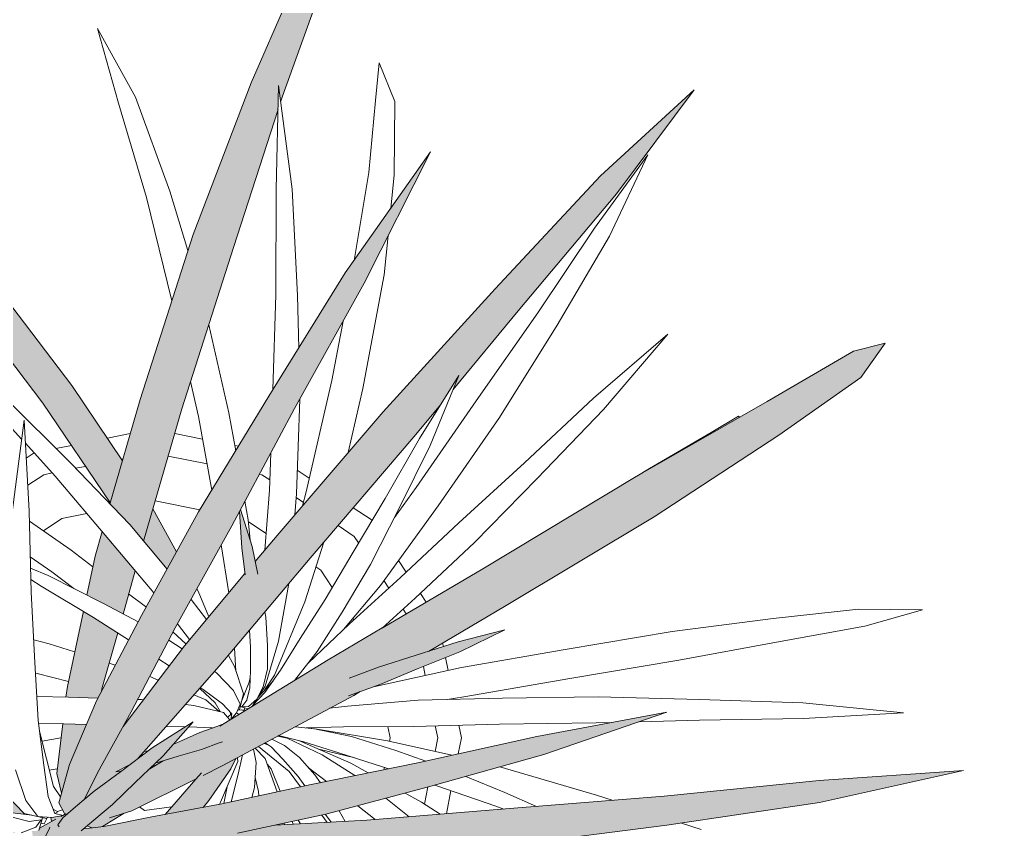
# Model space of a CAD drawing. Header units: metres. Extents: x -2072 to 1581266, y 0 to 323429.
# Drawn here: x 1754.713 to 1758.935, y 2087.444 to 2090.878 of the extents above; entities that cross this region are included whole.
import ezdxf

# ---------------------------------------------------------------- set-up
doc = ezdxf.new("R2010")
doc.units = ezdxf.units.M
doc.layers.add('-ГПт- 18кв. Озеленение дер.', color=7, linetype='Continuous', lineweight=15, true_color=0x000000)
doc.layers.add('ГП_Озеленение_деревья и кустарники', color=7, linetype='Continuous', lineweight=9, true_color=0x2e7666)

# ---------------------------------------------------------------- blocks, each defined once
blk = doc.blocks.new('Сосна')
at = {"layer": '-ГПт- 18кв. Озеленение дер.', "ltscale": 0.1, "transparency": 33554585}
h = blk.add_hatch(color=76, dxfattribs=at)
h.dxf.hatch_style = 1
h.paths.add_polyline_path([(-5937.2464, -10789.3944), (-5937.5051, -10789.1413), (-5937.7224, -10788.9055), (-5937.8941, -10788.7219), (-5937.7674, -10788.9443), (-5937.5617, -10789.1969), (-5937.3122, -10789.4691), (-5937.0362, -10789.7286), (-5936.777, -10789.9493), (-5936.7719, -10789.9491), (-5936.8046, -10789.914), (-5936.7525, -10789.9485), (-5936.6269, -10789.9447), (-5936.6264, -10789.9422), (-5936.7115, -10789.8739), (-5936.9759, -10789.6488)])
h.paths.add_polyline_path([(-5936.4826, -10790.0577), (-5936.5559, -10789.999), (-5936.6264, -10789.9968), (-5936.6817, -10789.9957), (-5936.5849, -10790.0657), (-5936.4926, -10790.1256), (-5936.414, -10790.1758), (-5936.3501, -10790.2096), (-5936.3063, -10790.2249), (-5936.245, -10790.2323), (-5936.2641, -10790.228), (-5936.332, -10790.1578)])
h.paths.add_polyline_path([(-5935.8937, -10789.7736), (-5935.7555, -10789.5234), (-5935.6019, -10789.2367), (-5935.4318, -10788.9298), (-5935.2688, -10788.6079), (-5935.4776, -10788.9047), (-5935.6649, -10789.2066), (-5935.8369, -10789.4898), (-5935.9769, -10789.7436), (-5936.0867, -10789.9522), (-5936.1526, -10790.1082), (-5936.1789, -10790.2015), (-5936.1648, -10790.2282), (-5936.1591, -10790.2298), (-5936.1381, -10790.2118), (-5936.1159, -10790.193), (-5936.0838, -10790.1281), (-5936.0021, -10789.9793)])
h.paths.add_polyline_path([(-5935.5638, -10789.6028), (-5935.3096, -10789.3059), (-5935.2441, -10789.2268), (-5935.1997, -10789.1554), (-5935.214, -10789.1904), (-5935.0542, -10788.9974), (-5934.8138, -10788.7108), (-5934.6237, -10788.4568), (-5934.8531, -10788.667), (-5935.1105, -10788.9434), (-5935.3853, -10789.2445), (-5935.6446, -10789.5473), (-5935.6981, -10789.611), (-5935.7058, -10789.574), (-5935.7344, -10789.4841), (-5935.737, -10789.4889), (-5935.7307, -10789.5775), (-5935.7231, -10789.6405), (-5935.8716, -10789.8171), (-5936.0217, -10790.0148), (-5936.0838, -10790.1281), (-5936.1159, -10790.193), (-5936.0925, -10790.1731), (-5936.0281, -10790.1257), (-5936.0247, -10790.1231), (-5936.0391, -10790.1261), (-5936.0047, -10790.108), (-5935.9843, -10790.0927), (-5935.965, -10790.0705), (-5935.7861, -10789.8674)])
h.paths.add_polyline_path([(-5935.7514, -10788.8428), (-5935.6423, -10788.5056), (-5935.6408, -10788.4455), (-5935.6356, -10788.4851), (-5935.6314, -10788.4722), (-5935.5238, -10788.1726), (-5935.4599, -10787.97), (-5935.5793, -10788.1442), (-5935.7081, -10788.4396), (-5935.8502, -10788.8105), (-5935.9795, -10789.2142), (-5936.0536, -10789.4705), (-5936.0054, -10789.5208), (-5935.9713, -10789.5613), (-5935.8779, -10789.2375)])
h.paths.add_polyline_path([(-5935.9919, -10789.6339), (-5936.0563, -10789.5573), (-5936.0728, -10789.5379), (-5936.0903, -10789.5982), (-5936.1104, -10789.6933), (-5936.0692, -10789.7142), (-5936.0216, -10789.7396)], flags=17)
h.paths.add_polyline_path([(-5936.0347, -10789.7858), (-5936.0937, -10789.748), (-5936.1188, -10789.733), (-5936.158, -10789.9167), (-5936.1614, -10789.9428), (-5936.155, -10789.9429), (-5936.0831, -10789.9454), (-5936.075, -10789.9299), (-5936.0732, -10789.9228)], flags=17)
h.paths.add_polyline_path([(-5936.1111, -10790.01), (-5936.1666, -10790.0081), (-5936.1692, -10790.0081), (-5936.1841, -10790.1298), (-5936.1724, -10790.1784), (-5936.1526, -10790.1082)], flags=17)
h.paths.add_polyline_path([(-5936.6173, -10790.8565), (-5936.5918, -10790.8248), (-5936.5355, -10790.7339), (-5936.4021, -10790.5433), (-5936.3019, -10790.4129), (-5936.3585, -10790.4668), (-5936.4351, -10790.5302), (-5936.4902, -10790.5759), (-5936.4905, -10790.5763), (-5936.6962, -10790.8012), (-5936.9167, -10791.0642), (-5937.1399, -10791.336), (-5937.3384, -10791.5985), (-5937.5007, -10791.8219), (-5937.5987, -10792.0014), (-5937.4632, -10791.8671), (-5937.2857, -10791.6554), (-5937.0698, -10791.4021), (-5936.8422, -10791.1248)])
h.paths.add_polyline_path([(-5936.899, -10790.7655), (-5936.5878, -10790.5754), (-5936.5257, -10790.5356), (-5936.4792, -10790.497), (-5936.4031, -10790.434), (-5936.3363, -10790.3856), (-5936.3003, -10790.3608), (-5936.428, -10790.4205), (-5936.6022, -10790.4901), (-5936.6254, -10790.4975), (-5936.6387, -10790.5046), (-5936.9544, -10790.6725), (-5937.2742, -10790.8498), (-5937.5555, -10791.0008), (-5937.7519, -10791.1129), (-5937.8371, -10791.1604), (-5937.8175, -10791.2235), (-5937.7241, -10791.1962), (-5937.5155, -10791.1023), (-5937.227, -10790.9474)])
h.paths.add_polyline_path([(-5936.7977, -10790.4391), (-5936.6056, -10790.4055), (-5936.465, -10790.3632), (-5936.5089, -10790.37), (-5936.6636, -10790.3774), (-5936.8462, -10790.3798), (-5937.0399, -10790.371), (-5937.1331, -10790.3809), (-5937.4761, -10790.4084), (-5937.8236, -10790.4374), (-5938.1534, -10790.4574), (-5938.4442, -10790.4861), (-5938.1547, -10790.5133), (-5937.8209, -10790.5119), (-5937.4668, -10790.5011), (-5937.1179, -10790.4731)])
h.paths.add_polyline_path([(-5937.2934, -10789.965), (-5937.6379, -10789.8401), (-5937.9343, -10789.7246), (-5938.1437, -10789.6236), (-5938.2507, -10789.5686), (-5938.1721, -10789.6792), (-5937.9684, -10789.8009), (-5937.6739, -10789.9383), (-5937.3213, -10790.066), (-5936.9573, -10790.1782), (-5936.6248, -10790.2507), (-5936.3659, -10790.2839), (-5936.3034, -10790.2794), (-5936.2826, -10790.2746), (-5936.2904, -10790.2743), (-5936.3211, -10790.2765), (-5936.4734, -10790.2426), (-5936.6779, -10790.1699), (-5936.7912, -10790.1162), (-5936.9374, -10790.0746)])
h.paths.add_polyline_path([(-5935.7468, -10791.0038), (-5935.9211, -10790.726), (-5935.9347, -10790.7524), (-5935.9247, -10790.7203), (-5935.9439, -10790.6897), (-5936.0072, -10790.5646), (-5936.0541, -10790.632), (-5936.0086, -10790.7405), (-5935.8325, -10791.0593), (-5935.6341, -10791.348), (-5935.6369, -10791.2481), (-5935.6375, -10791.1631)])
h.paths.add_polyline_path([(-5935.9998, -10790.5539), (-5935.9729, -10790.5891), (-5935.9052, -10790.6579), (-5935.8944, -10790.6232), (-5936.0343, -10790.4971), (-5936.0384, -10790.492), (-5936.1013, -10790.5827), (-5936.0912, -10790.6073), (-5936.0706, -10790.6559)])
h.paths.add_polyline_path([(-5935.5164, -10791.3393), (-5935.5985, -10791.2197), (-5935.5996, -10791.2483), (-5935.6142, -10791.3769), (-5935.6078, -10791.3863), (-5935.3769, -10791.6781), (-5935.1646, -10791.8869), (-5935.0113, -10791.9842), (-5934.9475, -10791.9653), (-5935.0826, -10791.8596), (-5935.2798, -10791.6386)])
h.paths.add_polyline_path([(-5936.4585, -10791.4185), (-5936.451, -10791.3874), (-5936.4496, -10791.3577), (-5936.4229, -10791.1337), (-5936.3951, -10790.9319), (-5936.3606, -10790.758), (-5936.389, -10790.7826), (-5936.4676, -10791.0323), (-5936.5538, -10791.39), (-5936.6248, -10791.7398), (-5936.6626, -10792.0439), (-5936.6709, -10792.2628), (-5936.629, -10792.3801), (-5936.6156, -10792.2918), (-5936.5885, -10792.0786), (-5936.5311, -10791.7763)])
h.paths.add_polyline_path([(-5936.293, -10790.7449), (-5936.292, -10790.7411), (-5936.258, -10790.5968), (-5936.23, -10790.4787), (-5936.2211, -10790.4505), (-5936.221, -10790.4499), (-5936.2197, -10790.4461), (-5936.2032, -10790.3937), (-5936.1785, -10790.3434), (-5936.2052, -10790.3479), (-5936.2436, -10790.4002), (-5936.2837, -10790.4867), (-5936.325, -10790.6058), (-5936.36, -10790.7547), (-5936.3951, -10790.9319), (-5936.4229, -10791.1337), (-5936.4496, -10791.3577), (-5936.4614, -10791.5998), (-5936.4101, -10791.3561), (-5936.3701, -10791.1301), (-5936.3288, -10790.9256)], flags=17)
h.paths.add_polyline_path([(-5935.457, -10789.9387), (-5935.4416, -10789.9296), (-5935.3907, -10789.911), (-5935.2997, -10789.8733), (-5935.1973, -10789.8318), (-5935.087, -10789.7786), (-5935.2013, -10789.8074), (-5935.274, -10789.8309), (-5935.0881, -10789.7215), (-5934.7215, -10789.5014), (-5934.4165, -10789.3016), (-5934.2156, -10789.1604), (-5934.1566, -10789.0768), (-5934.2341, -10789.0965), (-5934.4453, -10789.219), (-5934.7654, -10789.4031), (-5935.1414, -10789.6289), (-5935.3866, -10789.7731), (-5935.5198, -10789.8516), (-5935.7755, -10790.0085), (-5935.7898, -10790.0138), (-5935.834, -10790.0298), (-5935.8902, -10790.0547), (-5935.8981, -10790.058), (-5935.9235, -10790.0868), (-5935.9423, -10790.1046), (-5935.9237, -10790.0989), (-5935.9591, -10790.1205), (-5935.9924, -10790.1519), (-5936.0474, -10790.2055), (-5936.0929, -10790.2441), (-5936.1095, -10790.2583), (-5936.0978, -10790.2629), (-5936.0718, -10790.26), (-5936.0191, -10790.2274), (-5936.0005, -10790.2213), (-5935.8429, -10790.1432), (-5935.8434, -10790.1437), (-5935.9183, -10790.2301), (-5935.8257, -10790.2128), (-5935.8116, -10790.1965), (-5935.7575, -10790.1182), (-5935.7452, -10790.0933)])
h.paths.add_polyline_path([(-5934.9995, -10790.5901), (-5935.1168, -10790.5667), (-5935.2215, -10790.5412), (-5935.4162, -10790.5308), (-5935.6118, -10790.5051), (-5935.7796, -10790.4791), (-5935.8033, -10790.4735), (-5935.8038, -10790.4748), (-5935.5164, -10790.5706), (-5935.1386, -10790.6626), (-5934.8589, -10790.7184), (-5934.8656, -10790.7126)])
h.paths.add_polyline_path([(-5935.6973, -10790.348), (-5935.802, -10790.3451), (-5935.8208, -10790.4048), (-5935.928, -10790.3795), (-5936.0343, -10790.3476), (-5936.1042, -10790.3237), (-5936.1377, -10790.3017), (-5936.1343, -10790.282), (-5936.1316, -10790.297), (-5936.1224, -10790.2913), (-5936.1226, -10790.2919), (-5936.1132, -10790.3177), (-5936.1042, -10790.3237), (-5936.0944, -10790.327), (-5936.1026, -10790.3099), (-5936.0357, -10790.317), (-5935.9117, -10790.3082), (-5935.7414, -10790.2764), (-5935.5257, -10790.2299), (-5935.2744, -10790.1627), (-5934.9914, -10790.0837), (-5934.6905, -10789.9802), (-5935.0091, -10790.0392), (-5935.3005, -10790.1039), (-5935.5612, -10790.1572), (-5935.7796, -10790.2042), (-5935.9516, -10790.2363), (-5936.0724, -10790.2604), (-5936.0718, -10790.26), (-5936.1176, -10790.2651), (-5936.0929, -10790.2441), (-5936.0474, -10790.2055), (-5935.9924, -10790.1519), (-5935.9235, -10790.0868), (-5935.8502, -10790.0039), (-5935.9501, -10790.0669), (-5936.0281, -10790.1257), (-5936.0925, -10790.1731), (-5936.1381, -10790.2118), (-5936.1591, -10790.2298), (-5936.1623, -10790.2289), (-5936.1692, -10790.2327), (-5936.1686, -10790.2329), (-5936.1983, -10790.2379), (-5936.197, -10790.2477), (-5936.226, -10790.2633), (-5936.2278, -10790.2699), (-5936.2446, -10790.2711), (-5936.242, -10790.2861), (-5936.232, -10790.3039), (-5936.2183, -10790.2984), (-5936.2176, -10790.297), (-5936.21, -10790.287), (-5936.1975, -10790.2855), (-5936.1875, -10790.2934), (-5936.1858, -10790.306), (-5936.1933, -10790.3159), (-5936.1514, -10790.3091), (-5936.1893, -10790.3325), (-5936.1858, -10790.3335), (-5936.1947, -10790.3461), (-5936.184, -10790.3443), (-5936.1818, -10790.3372), (-5936.1466, -10790.3252), (-5936.1614, -10790.3978), (-5936.149, -10790.4485), (-5936.1403, -10790.4764), (-5936.0964, -10790.4272), (-5936.1002, -10790.4151), (-5936.1166, -10790.395), (-5936.1272, -10790.3454), (-5936.0945, -10790.3777), (-5936.0227, -10790.4149), (-5935.9174, -10790.4466), (-5935.7796, -10790.4791), (-5935.6118, -10790.5051), (-5935.4162, -10790.5308), (-5935.1968, -10790.5425), (-5935.3621, -10790.5045), (-5935.464, -10790.3354)])
h.paths.add_polyline_path([(-5935.5031, -10790.4726), (-5935.548, -10790.4606), (-5935.5484, -10790.4609), (-5935.5485, -10790.4605), (-5935.7739, -10790.4), (-5935.7796, -10790.4145), (-5935.6182, -10790.4519), (-5935.4586, -10790.4835)], flags=16)
h.paths.add_polyline_path([(-5934.7074, -10790.6484), (-5934.9224, -10790.6055), (-5934.8395, -10790.6894), (-5934.8053, -10790.7291), (-5934.7383, -10790.7425), (-5934.3597, -10790.7915), (-5934.0507, -10790.8119), (-5933.8382, -10790.7815), (-5934.0228, -10790.7567), (-5934.3283, -10790.7173)])
h.paths.add_polyline_path([(-5937.0038, -10788.5277), (-5937.0414, -10788.3366), (-5937.0288, -10788.2873), (-5937.1041, -10788.3546), (-5937.0868, -10788.5556), (-5937.0013, -10788.8669), (-5936.9018, -10789.1137), (-5936.8468, -10789.1399), (-5936.7488, -10789.1974), (-5936.7545, -10789.1851), (-5936.9, -10788.8242)])
h.paths.add_polyline_path([(-5936.7086, -10789.2809), (-5936.8682, -10789.1761), (-5936.8799, -10789.168), (-5936.852, -10789.237), (-5936.672, -10789.6132), (-5936.4797, -10789.9313), (-5936.472, -10789.9413), (-5936.4479, -10789.9408), (-5936.4836, -10789.8583), (-5936.5662, -10789.6356), (-5936.6102, -10789.4865)])
h.paths.add_polyline_path([(-5935.1429, -10791.1774), (-5935.4509, -10790.9435), (-5935.5476, -10790.862), (-5935.6868, -10790.7722), (-5935.8756, -10790.6375), (-5935.8927, -10790.6707), (-5935.7709, -10790.7946), (-5935.5046, -10791.0182), (-5935.203, -10791.2475), (-5934.8875, -10791.4546), (-5934.5921, -10791.6272), (-5934.3283, -10791.7363), (-5934.5489, -10791.5898), (-5934.8345, -10791.4019)])
h.paths.add_polyline_path([(-5936.0723, -10791.1593), (-5936.1179, -10790.9066), (-5936.1472, -10790.6903), (-5936.161, -10790.5687), (-5936.221, -10790.6273), (-5936.2183, -10790.7265), (-5936.1893, -10790.9403), (-5936.1442, -10791.1902), (-5936.077, -10791.4657), (-5935.9968, -10791.7618), (-5935.8907, -10792.0653), (-5935.9527, -10791.7471), (-5936.019, -10791.4434)])
h.paths.add_polyline_path([(-5936.1875, -10790.43), (-5936.1818, -10790.3812), (-5936.1636, -10790.347), (-5936.1494, -10790.3262), (-5936.1818, -10790.3372), (-5936.184, -10790.3443), (-5936.2052, -10790.3479), (-5936.2436, -10790.4002), (-5936.2837, -10790.4867), (-5936.325, -10790.6058), (-5936.36, -10790.7547), (-5936.3951, -10790.9319), (-5936.4229, -10791.1337), (-5936.4496, -10791.3577), (-5936.4614, -10791.5998), (-5936.4101, -10791.3561), (-5936.3701, -10791.1301), (-5936.3288, -10790.9256), (-5936.293, -10790.7449), (-5936.292, -10790.7411), (-5936.2785, -10790.6835), (-5936.1579, -10790.5657), (-5936.1806, -10790.493)])
h.paths.add_polyline_path([(-5936.2496, -10790.5964), (-5936.2317, -10790.5383), (-5936.221, -10790.4499), (-5936.2197, -10790.4461), (-5936.2032, -10790.3937), (-5936.1976, -10790.3825), (-5936.2197, -10790.4461), (-5936.2211, -10790.4505), (-5936.2372, -10790.583)], flags=16)
h.paths.add_polyline_path([(-5936.4944, -10788.7676), (-5936.6143, -10788.6785), (-5936.6826, -10788.7), (-5936.6496, -10788.7125), (-5936.5437, -10788.811), (-5936.4314, -10788.9468), (-5936.4351, -10788.8299)])
h.paths.add_polyline_path([(-5936.3284, -10788.9423), (-5936.3502, -10788.9192), (-5936.3383, -10789.0654), (-5936.2176, -10789.2237), (-5936.0528, -10789.4676), (-5936.0229, -10789.3641), (-5936.1472, -10789.18)])
h.paths.add_polyline_path([(-5935.9485, -10789.4823), (-5935.9713, -10789.5613), (-5935.9139, -10789.6294), (-5935.8908, -10789.5875)], flags=17)
h.paths.add_polyline_path([(-5934.3166, -10790.2012), (-5933.9646, -10790.123), (-5934.318, -10790.1474), (-5934.6971, -10790.1855), (-5935.0754, -10790.2158), (-5935.4251, -10790.2445), (-5935.6494, -10790.2566), (-5935.7414, -10790.2764), (-5935.9117, -10790.3082), (-5935.9944, -10790.3141), (-5936.027, -10790.3498), (-5935.9643, -10790.3686), (-5935.9377, -10790.3396), (-5935.9227, -10790.3417), (-5935.6973, -10790.348), (-5935.4044, -10790.3322), (-5935.0604, -10790.304), (-5934.6905, -10790.2566)])
at = {"layer": '-ГПт- 18кв. Озеленение дер.', "lineweight": 13, "transparency": 33554687}
for p, q in [((-5935.7081, -10788.4396), (-5935.5793, -10788.1442)), ((-5935.5238, -10788.1726), (-5935.6314, -10788.4722)), ((-5936.0843, -10788.3067), (-5936.0329, -10788.4891)), ((-5935.9908, -10788.4745), (-5936.0843, -10788.3067)), ((-5935.4034, -10788.4825), (-5935.3951, -10788.3901)), ((-5935.3951, -10788.3901), (-5935.3566, -10788.4849)), ((-5935.8502, -10788.8105), (-5935.7081, -10788.4396)), ((-5935.6472, -10788.7007), (-5935.6408, -10788.4455)), ((-5935.6408, -10788.4455), (-5935.6078, -10788.7)), ((-5934.8531, -10788.667), (-5934.6237, -10788.4568)), ((-5934.6237, -10788.4568), (-5934.8138, -10788.7108)), ((-5935.9071, -10788.7045), (-5935.9908, -10788.4745)), ((-5935.6314, -10788.4722), (-5935.6354, -10788.4844)), ((-5935.4202, -10788.6585), (-5935.4034, -10788.4825)), ((-5935.3566, -10788.4849), (-5935.3579, -10788.665)), ((-5936.0329, -10788.4891), (-5935.9643, -10788.7203)), ((-5935.7514, -10788.8428), (-5935.642, -10788.5048)), ((-5935.2688, -10788.6079), (-5935.4776, -10788.9047)), ((-5935.4318, -10788.9298), (-5935.2688, -10788.6079)), ((-5934.7375, -10788.6154), (-5934.8678, -10788.7948)), ((-5934.8311, -10788.815), (-5934.7375, -10788.6154)), ((-5935.456, -10788.8739), (-5935.4202, -10788.6585)), ((-5935.3579, -10788.665), (-5935.366, -10788.7461)), ((-5935.1105, -10788.9434), (-5934.8531, -10788.667)), ((-5935.8628, -10788.8497), (-5935.9071, -10788.7045)), ((-5935.6476, -10788.9583), (-5935.6472, -10788.7007)), ((-5935.6078, -10788.7), (-5935.5946, -10788.9603)), ((-5935.9643, -10788.7203), (-5935.9021, -10788.9726)), ((-5934.8138, -10788.7108), (-5935.0542, -10788.9974)), ((-5934.8678, -10788.7948), (-5935.0065, -10789.0024)), ((-5935.9795, -10789.2142), (-5935.8502, -10788.8105)), ((-5935.3825, -10788.9096), (-5935.3728, -10788.8133)), ((-5934.9593, -10789.0322), (-5934.8311, -10788.815)), ((-5935.8779, -10789.2375), (-5935.7514, -10788.8428)), ((-5935.4776, -10788.9047), (-5935.6649, -10789.2066)), ((-5935.4345, -10789.1878), (-5935.3825, -10788.9096)), ((-5936.3284, -10788.9423), (-5936.1472, -10789.18)), ((-5935.6019, -10789.2367), (-5935.4318, -10788.9298)), ((-5935.3853, -10789.2445), (-5935.1105, -10788.9434)), ((-5935.6548, -10789.1904), (-5935.6476, -10788.9583)), ((-5935.5946, -10788.9603), (-5935.5918, -10789.0888)), ((-5935.0542, -10788.9974), (-5935.214, -10789.1904)), ((-5935.0065, -10789.0024), (-5935.157, -10789.2177)), ((-5935.812, -10789.0318), (-5935.7627, -10789.2472)), ((-5935.5103, -10789.168), (-5935.4832, -10789.0227)), ((-5935.1005, -10789.2587), (-5934.9593, -10789.0322)), ((-5936.3386, -10789.065), (-5936.2176, -10789.2237)), ((-5934.8702, -10789.2114), (-5934.6886, -10789.0544)), ((-5934.6886, -10789.0544), (-5934.8454, -10789.2386)), ((-5934.2341, -10789.0965), (-5934.1566, -10789.0768)), ((-5934.1566, -10789.0768), (-5934.2156, -10789.1604)), ((-5934.4453, -10789.219), (-5934.2341, -10789.0965)), ((-5935.5738, -10789.4407), (-5935.5103, -10789.168)), ((-5935.1997, -10789.1554), (-5935.2961, -10789.3103)), ((-5935.2699, -10789.327), (-5935.1997, -10789.1554)), ((-5934.2156, -10789.1604), (-5934.4165, -10789.3016)), ((-5936.1472, -10789.18), (-5936.0227, -10789.3643)), ((-5935.8565, -10789.1708), (-5935.8369, -10789.2564)), ((-5935.4707, -10789.3442), (-5935.4345, -10789.1878)), ((-5936.3104, -10789.2105), (-5936.1486, -10789.3715)), ((-5936.0537, -10789.4707), (-5935.9795, -10789.2142)), ((-5935.6649, -10789.2066), (-5935.8369, -10789.4898)), ((-5935.5975, -10789.4456), (-5935.5891, -10789.2139)), ((-5935.0393, -10789.3698), (-5934.8702, -10789.2114)), ((-5936.2176, -10789.2237), (-5936.0526, -10789.4679)), ((-5935.9714, -10789.5615), (-5935.8779, -10789.2375)), ((-5935.7555, -10789.5234), (-5935.6019, -10789.2367)), ((-5935.3096, -10789.3059), (-5935.2441, -10789.2268)), ((-5935.157, -10789.2177), (-5935.3041, -10789.4302)), ((-5934.8454, -10789.2386), (-5935.0077, -10789.4076)), ((-5934.7654, -10789.4031), (-5934.4453, -10789.219)), ((-5936.3222, -10789.2533), (-5936.2699, -10789.3113)), ((-5936.2927, -10789.4908), (-5936.2641, -10789.2654)), ((-5936.2641, -10789.2654), (-5936.2511, -10789.4876)), ((-5935.8369, -10789.2564), (-5935.8042, -10789.4363)), ((-5935.7627, -10789.2472), (-5935.7457, -10789.3399)), ((-5935.6446, -10789.5473), (-5935.3853, -10789.2445)), ((-5935.2501, -10789.4748), (-5935.1005, -10789.2587)), ((-5934.5823, -10789.2954), (-5934.5152, -10789.2555)), ((-5934.5152, -10789.2555), (-5934.513, -10789.258)), ((-5936.0599, -10789.3093), (-5936.0039, -10789.2981)), ((-5935.8953, -10789.2979), (-5935.8269, -10789.3115)), ((-5935.5638, -10789.6028), (-5935.3096, -10789.3059)), ((-5935.2961, -10789.3103), (-5935.3799, -10789.457)), ((-5934.7329, -10789.3832), (-5934.5823, -10789.2954)), ((-5934.4165, -10789.3016), (-5934.7215, -10789.5014)), ((-5936.2608, -10789.3214), (-5936.188, -10789.4021)), ((-5936.1858, -10789.3344), (-5936.1478, -10789.3268)), ((-5935.748, -10789.3272), (-5935.7391, -10789.329)), ((-5935.3455, -10789.4804), (-5935.2699, -10789.327)), ((-5936.2586, -10789.3585), (-5936.2391, -10789.3454)), ((-5936.0253, -10789.3606), (-5936.0216, -10789.3598)), ((-5935.9111, -10789.3529), (-5935.8159, -10789.3718)), ((-5935.6635, -10789.4363), (-5935.6603, -10789.3459)), ((-5936.1486, -10789.3715), (-5936.0054, -10789.5208)), ((-5936.1377, -10789.3829), (-5936.1132, -10789.3781)), ((-5935.1997, -10789.516), (-5935.0393, -10789.3698)), ((-5934.7637, -10789.4022), (-5934.7329, -10789.3832)), ((-5936.2548, -10789.4245), (-5936.2159, -10789.3985)), ((-5936.2159, -10789.3985), (-5936.1952, -10789.3943)), ((-5936.188, -10789.4021), (-5936.0563, -10789.5573)), ((-5935.6879, -10789.3973), (-5935.682, -10789.3985)), ((-5935.682, -10789.3985), (-5935.6627, -10789.4114)), ((-5935.5954, -10789.3878), (-5935.566, -10789.4074)), ((-5935.0077, -10789.4076), (-5935.1618, -10789.5649)), ((-5935.1414, -10789.6289), (-5934.7654, -10789.4031)), ((-5935.3041, -10789.4302), (-5935.3572, -10789.5031)), ((-5935.6749, -10789.5831), (-5935.6635, -10789.4363)), ((-5935.6013, -10789.4968), (-5935.5975, -10789.4456)), ((-5935.5981, -10789.4545), (-5935.5802, -10789.4664)), ((-5935.5823, -10789.4746), (-5935.5738, -10789.4407)), ((-5935.3799, -10789.457), (-5935.4586, -10789.5879)), ((-5935.9484, -10789.4825), (-5935.8907, -10789.5877)), ((-5935.9427, -10789.4628), (-5935.8335, -10789.4846)), ((-5935.7344, -10789.4841), (-5935.7058, -10789.574)), ((-5935.7233, -10789.4633), (-5935.7151, -10789.5087)), ((-5935.4582, -10789.4794), (-5935.4146, -10789.5086)), ((-5935.4162, -10789.6182), (-5935.3455, -10789.4804)), ((-5935.3919, -10789.6696), (-5935.2501, -10789.4748)), ((-5936.2511, -10789.4876), (-5936.2468, -10789.6864)), ((-5936.2165, -10789.5361), (-5936.1713, -10789.5059)), ((-5936.1713, -10789.5059), (-5936.1104, -10789.4937)), ((-5935.8369, -10789.4898), (-5935.9769, -10789.7436)), ((-5935.737, -10789.4889), (-5935.7307, -10789.5775)), ((-5935.7151, -10789.5087), (-5935.7106, -10789.5586)), ((-5935.4146, -10789.5086), (-5935.4126, -10789.5115)), ((-5934.7215, -10789.5014), (-5935.0881, -10789.7215)), ((-5936.2506, -10789.5121), (-5936.149, -10789.5837)), ((-5936.0054, -10789.5208), (-5935.9138, -10789.6295)), ((-5935.8937, -10789.7736), (-5935.7555, -10789.5234)), ((-5935.7145, -10789.5138), (-5935.6717, -10789.5425)), ((-5935.4955, -10789.5231), (-5935.456, -10789.5497)), ((-5935.3426, -10789.6505), (-5935.1997, -10789.516)), ((-5936.0903, -10789.5982), (-5936.0728, -10789.5379)), ((-5936.0563, -10789.5573), (-5935.9462, -10789.6881)), ((-5935.698, -10789.6109), (-5935.6446, -10789.5473)), ((-5935.456, -10789.5497), (-5935.4451, -10789.5655)), ((-5935.7812, -10789.57), (-5935.7627, -10789.6878)), ((-5935.7307, -10789.5775), (-5935.7228, -10789.6434)), ((-5935.7058, -10789.574), (-5935.6916, -10789.6424)), ((-5935.5767, -10789.7096), (-5935.5301, -10789.5634)), ((-5935.1618, -10789.5649), (-5935.3066, -10789.701)), ((-5936.2487, -10789.5993), (-5936.1961, -10789.6363)), ((-5936.149, -10789.5837), (-5936.0956, -10789.624)), ((-5936.1104, -10789.6933), (-5936.0903, -10789.5982)), ((-5935.7861, -10789.8674), (-5935.5638, -10789.6028)), ((-5935.4586, -10789.5879), (-5935.5268, -10789.7037)), ((-5936.2481, -10789.6275), (-5936.2048, -10789.6454)), ((-5935.5495, -10789.6241), (-5935.5379, -10789.6319)), ((-5935.485, -10789.735), (-5935.4162, -10789.6182)), ((-5935.3853, -10789.7723), (-5935.1414, -10789.6289)), ((-5935.3476, -10789.6088), (-5935.3286, -10789.6373)), ((-5936.2475, -10789.6549), (-5936.2224, -10789.6712)), ((-5936.2048, -10789.6454), (-5936.0692, -10789.7142)), ((-5936.1961, -10789.6363), (-5936.1422, -10789.6772)), ((-5936.0216, -10789.7396), (-5935.9919, -10789.6339)), ((-5935.8716, -10789.8171), (-5935.7233, -10789.6407)), ((-5935.5379, -10789.6319), (-5935.5097, -10789.6744)), ((-5935.4682, -10789.7646), (-5935.3426, -10789.6505)), ((-5936.2224, -10789.6712), (-5936.0937, -10789.748)), ((-5935.8411, -10789.6782), (-5935.8381, -10789.6835)), ((-5935.6408, -10789.8058), (-5935.6158, -10789.6647)), ((-5935.4824, -10789.7779), (-5935.3919, -10789.6696)), ((-5935.3834, -10789.6579), (-5935.3711, -10789.6763)), ((-5936.2468, -10789.6864), (-5936.2372, -10789.8579)), ((-5936.0081, -10789.6906), (-5935.967, -10789.7215)), ((-5935.8551, -10789.7037), (-5935.8175, -10789.753)), ((-5935.8381, -10789.6835), (-5935.812, -10789.7463)), ((-5935.5268, -10789.7037), (-5935.5879, -10789.7996)), ((-5935.3066, -10789.701), (-5935.3874, -10789.7744)), ((-5935.2939, -10789.6891), (-5935.2798, -10789.7103)), ((-5936.0692, -10789.7142), (-5935.985, -10789.7591)), ((-5935.967, -10789.7215), (-5935.9655, -10789.723)), ((-5935.6508, -10789.8892), (-5935.5767, -10789.7096)), ((-5935.3364, -10789.7281), (-5935.329, -10789.7393)), ((-5935.0881, -10789.7215), (-5935.2741, -10789.831)), ((-5934.4304, -10789.7509), (-5934.2214, -10789.7277)), ((-5934.2214, -10789.7277), (-5934.0645, -10789.7295)), ((-5936.158, -10789.9167), (-5936.1188, -10789.733)), ((-5936.0937, -10789.748), (-5936.0081, -10789.8028)), ((-5935.9769, -10789.7436), (-5936.0867, -10789.9522)), ((-5935.6749, -10789.7346), (-5935.6724, -10789.7472)), ((-5935.6724, -10789.7472), (-5935.6678, -10789.8166)), ((-5935.5463, -10789.8317), (-5935.485, -10789.735)), ((-5935.459, -10789.75), (-5935.4564, -10789.7538)), ((-5934.6778, -10789.7825), (-5934.4304, -10789.7509)), ((-5934.0645, -10789.7295), (-5934.2062, -10789.7691)), ((-5936.0021, -10789.9793), (-5935.8937, -10789.7736)), ((-5935.8882, -10789.7637), (-5935.8589, -10789.8023)), ((-5935.5678, -10789.8588), (-5935.4682, -10789.7646)), ((-5935.5198, -10789.8516), (-5935.3878, -10789.7738)), ((-5934.2062, -10789.7691), (-5934.4134, -10789.8066)), ((-5936.0732, -10789.9228), (-5936.0347, -10789.7858)), ((-5935.8991, -10789.784), (-5935.8679, -10789.8129)), ((-5935.7093, -10789.821), (-5935.7121, -10789.7792)), ((-5935.5879, -10789.7996), (-5935.6359, -10789.8771)), ((-5935.087, -10789.7786), (-5935.2013, -10789.8074)), ((-5935.1973, -10789.8318), (-5935.087, -10789.7786)), ((-5934.9395, -10789.8261), (-5934.6778, -10789.7825)), ((-5936.2402, -10789.8029), (-5936.2026, -10789.8123)), ((-5936.2026, -10789.8123), (-5936.1403, -10789.8325)), ((-5936.0216, -10790.0148), (-5935.8716, -10789.8171)), ((-5935.9096, -10789.8038), (-5935.8769, -10789.8245)), ((-5935.7491, -10789.8233), (-5935.7452, -10789.8798)), ((-5935.7099, -10789.8775), (-5935.7093, -10789.821)), ((-5935.6736, -10789.9161), (-5935.6408, -10789.8058)), ((-5935.6678, -10789.8166), (-5935.6684, -10789.8734)), ((-5935.2013, -10789.8074), (-5935.3041, -10789.8407)), ((-5935.2395, -10789.8106), (-5935.2377, -10789.8193)), ((-5934.4134, -10789.8066), (-5934.6614, -10789.8529)), ((-5935.9339, -10789.85), (-5935.9086, -10789.8661)), ((-5935.7639, -10789.8409), (-5935.7491, -10789.8677)), ((-5935.6023, -10789.9023), (-5935.5463, -10789.8317)), ((-5935.3041, -10789.8407), (-5935.396, -10789.87)), ((-5935.2997, -10789.8733), (-5935.1973, -10789.8318)), ((-5935.2324, -10789.8461), (-5935.2261, -10789.8777)), ((-5935.1935, -10789.8706), (-5934.9395, -10789.8261)), ((-5936.2372, -10789.8579), (-5936.2291, -10790.0001)), ((-5936.0555, -10789.8598), (-5936.0406, -10789.8646)), ((-5935.965, -10790.0705), (-5935.7861, -10789.8674)), ((-5935.7844, -10790.014), (-5935.5198, -10789.8516)), ((-5935.7491, -10789.8677), (-5935.7268, -10789.9351)), ((-5935.6684, -10789.8734), (-5935.6785, -10789.9176)), ((-5935.396, -10789.87), (-5935.4682, -10789.8963)), ((-5935.409, -10789.9177), (-5935.1935, -10789.8706)), ((-5935.3907, -10789.911), (-5935.2997, -10789.8733)), ((-5935.2862, -10789.868), (-5935.2818, -10789.8899)), ((-5934.6614, -10789.8529), (-5934.9284, -10789.8973)), ((-5936.2356, -10789.8845), (-5936.232, -10789.8854)), ((-5936.232, -10789.8854), (-5936.1554, -10789.9047)), ((-5935.9565, -10789.8929), (-5935.9355, -10789.9015)), ((-5935.7976, -10789.8802), (-5935.7926, -10789.8836)), ((-5935.7926, -10789.8836), (-5935.7514, -10789.927)), ((-5935.7127, -10789.9065), (-5935.7106, -10789.8947)), ((-5935.7117, -10789.9207), (-5935.7099, -10789.8775)), ((-5935.6753, -10789.9262), (-5935.6508, -10789.8892)), ((-5935.6359, -10789.8771), (-5935.6749, -10789.9319)), ((-5934.9284, -10789.8973), (-5935.1875, -10789.9427)), ((-5936.1614, -10789.9428), (-5936.158, -10789.9167)), ((-5936.0748, -10789.9294), (-5936.0732, -10789.9228)), ((-5935.834, -10789.9217), (-5935.796, -10789.9569)), ((-5935.8325, -10789.9196), (-5935.8257, -10789.9244)), ((-5935.7322, -10789.9558), (-5935.7127, -10789.9065)), ((-5935.7187, -10789.9506), (-5935.7117, -10789.9207)), ((-5935.6785, -10789.9176), (-5935.6938, -10789.9484)), ((-5935.6554, -10789.9046), (-5935.6916, -10789.9439)), ((-5935.6916, -10789.9439), (-5935.6736, -10789.9161)), ((-5935.4696, -10789.9398), (-5935.3907, -10789.911)), ((-5935.3937, -10789.9121), (-5935.3932, -10789.9143)), ((-5936.2324, -10789.9416), (-5936.155, -10789.9429)), ((-5936.155, -10789.9429), (-5936.0831, -10789.9454)), ((-5936.0738, -10789.9254), (-5936.0728, -10789.9256)), ((-5935.848, -10789.9377), (-5935.8194, -10789.9495)), ((-5935.8257, -10789.9244), (-5935.778, -10789.9594)), ((-5935.7791, -10790.1115), (-5935.457, -10789.9387)), ((-5935.7514, -10789.927), (-5935.7352, -10789.9599)), ((-5935.7268, -10789.9351), (-5935.737, -10789.9734)), ((-5935.6749, -10789.9319), (-5935.7039, -10789.963)), ((-5935.457, -10789.9387), (-5935.4416, -10789.9296)), ((-5935.2997, -10789.9509), (-5935.0926, -10789.9454)), ((-5935.1875, -10789.9427), (-5935.2283, -10789.949)), ((-5935.2124, -10789.9466), (-5935.212, -10789.9486)), ((-5935.0926, -10789.9454), (-5934.8591, -10789.9425)), ((-5934.8591, -10789.9425), (-5934.6104, -10789.9485)), ((-5936.0867, -10789.9522), (-5936.1526, -10790.1082)), ((-5935.9859, -10789.9482), (-5935.9836, -10789.9488)), ((-5935.9859, -10789.9488), (-5935.9769, -10789.9491)), ((-5935.9769, -10789.9491), (-5935.972, -10789.9496)), ((-5935.869, -10789.9615), (-5935.8487, -10789.9639)), ((-5935.8487, -10789.9639), (-5935.7758, -10789.9804)), ((-5935.8194, -10789.9495), (-5935.7866, -10789.978)), ((-5935.796, -10789.9569), (-5935.784, -10789.9785)), ((-5935.778, -10789.9594), (-5935.7555, -10789.9842)), ((-5935.7352, -10789.9599), (-5935.7442, -10789.9817)), ((-5935.7352, -10789.9663), (-5935.7151, -10789.9715)), ((-5935.7312, -10789.9671), (-5935.7187, -10789.9506)), ((-5935.7145, -10789.9657), (-5935.7312, -10789.9671)), ((-5935.7253, -10789.9746), (-5935.7236, -10789.9693)), ((-5935.6938, -10789.9484), (-5935.7145, -10789.9657)), ((-5935.7058, -10789.9658), (-5935.6955, -10789.9498)), ((-5935.7039, -10789.963), (-5935.7028, -10789.9639)), ((-5935.5164, -10789.9704), (-5935.4719, -10789.9649)), ((-5935.4719, -10789.9649), (-5935.2997, -10789.9509)), ((-5934.6104, -10789.9485), (-5934.3575, -10789.9573)), ((-5934.3575, -10789.9573), (-5934.1111, -10789.9813)), ((-5936.0838, -10790.1281), (-5936.0021, -10789.9793)), ((-5935.7758, -10789.9804), (-5935.7611, -10789.9981)), ((-5935.7586, -10789.986), (-5935.766, -10789.9922)), ((-5935.7586, -10789.986), (-5935.7586, -10789.9804)), ((-5935.7555, -10789.9842), (-5935.7586, -10789.986)), ((-5935.7575, -10789.9975), (-5935.7555, -10789.9842)), ((-5935.7442, -10789.9817), (-5935.7571, -10789.9973)), ((-5935.748, -10789.9897), (-5935.7457, -10789.9903)), ((-5935.7442, -10789.9812), (-5935.7382, -10789.9856)), ((-5935.737, -10789.9734), (-5935.742, -10789.9764)), ((-5935.7375, -10789.9738), (-5935.7253, -10789.9746)), ((-5935.7312, -10789.9742), (-5935.7253, -10789.9776)), ((-5935.0091, -10790.0392), (-5934.6905, -10789.9802)), ((-5934.6905, -10789.9802), (-5934.9914, -10790.0837)), ((-5934.3558, -10789.9955), (-5934.611, -10789.9995)), ((-5934.1111, -10789.9813), (-5934.3558, -10789.9955)), ((-5936.2291, -10790.0001), (-5936.2159, -10790.11)), ((-5936.2282, -10790.0071), (-5936.1666, -10790.0081)), ((-5936.1692, -10790.0081), (-5936.1841, -10790.1298)), ((-5936.1666, -10790.0081), (-5936.1111, -10790.01)), ((-5935.8502, -10790.0039), (-5935.9501, -10790.0669)), ((-5935.9235, -10790.0868), (-5935.8502, -10790.0039)), ((-5935.9162, -10790.0152), (-5935.869, -10790.0158)), ((-5935.8607, -10790.0159), (-5935.8028, -10790.0185)), ((-5935.834, -10790.0298), (-5935.7898, -10790.0138)), ((-5935.7898, -10790.0138), (-5935.7758, -10790.0086)), ((-5935.7611, -10789.9981), (-5935.7617, -10790.0001)), ((-5935.6002, -10790.0155), (-5935.5533, -10790.0206)), ((-5935.5738, -10790.0184), (-5935.4824, -10790.016)), ((-5935.5682, -10790.0182), (-5935.5546, -10790.0205)), ((-5935.4824, -10790.016), (-5935.3103, -10790.0147)), ((-5935.3732, -10790.0152), (-5935.3676, -10790.0429)), ((-5935.3103, -10790.0147), (-5935.1005, -10790.0092)), ((-5935.2514, -10790.0429), (-5935.2573, -10790.0133)), ((-5935.1935, -10790.0429), (-5935.1997, -10790.0118)), ((-5935.1005, -10790.0092), (-5934.8634, -10790.0062)), ((-5934.8634, -10790.0062), (-5934.8252, -10790.0052)), ((-5934.611, -10789.9995), (-5934.7578, -10790.0034)), ((-5936.2259, -10790.0266), (-5936.1919, -10790.1622)), ((-5936.2199, -10790.0507), (-5936.1736, -10790.0424)), ((-5935.8902, -10790.0547), (-5935.834, -10790.0298)), ((-5935.6438, -10790.0389), (-5935.6198, -10790.0433)), ((-5935.6408, -10790.0373), (-5935.5788, -10790.0526)), ((-5935.6198, -10790.0433), (-5935.5343, -10790.0844)), ((-5935.5533, -10790.0206), (-5935.4623, -10790.0396)), ((-5935.5518, -10790.021), (-5935.3745, -10790.0501)), ((-5935.4623, -10790.0396), (-5935.354, -10790.0738)), ((-5935.3676, -10790.0429), (-5935.3693, -10790.0513)), ((-5935.3005, -10790.1039), (-5935.0091, -10790.0392)), ((-5935.2581, -10790.0762), (-5935.2514, -10790.0429)), ((-5935.2013, -10790.0818), (-5935.1935, -10790.0429)), ((-5935.9501, -10790.0669), (-5936.0281, -10790.1257)), ((-5935.898, -10790.058), (-5935.8902, -10790.0547)), ((-5935.8295, -10790.0712), (-5935.7861, -10790.0553)), ((-5935.7861, -10790.0553), (-5935.7786, -10790.0526)), ((-5935.6985, -10790.0682), (-5935.6736, -10790.0936)), ((-5935.69, -10790.0637), (-5935.615, -10790.1253)), ((-5935.6763, -10790.0563), (-5935.6649, -10790.0605)), ((-5935.6736, -10790.0548), (-5935.6592, -10790.0646)), ((-5935.6592, -10790.0646), (-5935.6303, -10790.0946)), ((-5935.6577, -10790.0463), (-5935.6261, -10790.0617)), ((-5935.6261, -10790.0617), (-5935.5895, -10790.0908)), ((-5935.5901, -10790.0498), (-5935.4645, -10790.1051)), ((-5935.5788, -10790.0526), (-5935.4934, -10790.0798)), ((-5935.3745, -10790.0501), (-5935.2171, -10790.0854)), ((-5935.9924, -10790.1519), (-5935.9235, -10790.0868)), ((-5935.9843, -10790.0927), (-5935.965, -10790.0705)), ((-5935.97, -10790.0763), (-5935.9598, -10790.0743)), ((-5935.9423, -10790.1046), (-5935.8866, -10790.0877)), ((-5935.8866, -10790.0877), (-5935.8295, -10790.0712)), ((-5935.7575, -10790.1182), (-5935.7452, -10790.0933)), ((-5935.741, -10790.1008), (-5935.7414, -10790.0913)), ((-5935.7397, -10790.1317), (-5935.7289, -10790.0846)), ((-5935.7307, -10790.0855), (-5935.7299, -10790.0889)), ((-5935.6955, -10790.1029), (-5935.702, -10790.0701)), ((-5935.6736, -10790.0936), (-5935.6446, -10790.1751)), ((-5935.5895, -10790.0908), (-5935.5526, -10790.1335)), ((-5935.5428, -10790.0706), (-5935.4545, -10790.092)), ((-5935.5343, -10790.0844), (-5935.4545, -10790.1353)), ((-5935.4934, -10790.0798), (-5935.3843, -10790.1142)), ((-5935.354, -10790.0738), (-5935.2808, -10790.0995)), ((-5934.9914, -10790.0837), (-5935.2744, -10790.1627)), ((-5936.2159, -10790.11), (-5936.2048, -10790.1867)), ((-5936.1526, -10790.1082), (-5936.1789, -10790.2015)), ((-5936.0046, -10790.108), (-5936.0391, -10790.1261)), ((-5935.9598, -10790.1209), (-5935.9235, -10790.0988)), ((-5935.9552, -10790.1168), (-5935.9321, -10790.1042)), ((-5935.8257, -10790.1346), (-5935.7791, -10790.1115)), ((-5935.7829, -10790.2004), (-5935.741, -10790.1008)), ((-5935.7002, -10790.1645), (-5935.6955, -10790.1029)), ((-5935.6687, -10790.1071), (-5935.6592, -10790.1184)), ((-5935.6303, -10790.0946), (-5935.5932, -10790.1376)), ((-5935.5682, -10790.1156), (-5935.5238, -10790.1495)), ((-5935.5612, -10790.1572), (-5935.3005, -10790.1039)), ((-5935.4645, -10790.1051), (-5935.4215, -10790.1286)), ((-5935.3843, -10790.1142), (-5935.3719, -10790.1185)), ((-5935.3834, -10790.1208), (-5935.382, -10790.1149)), ((-5935.0992, -10790.1138), (-5934.8627, -10790.183)), ((-5936.2598, -10790.1958), (-5936.2849, -10790.1208)), ((-5936.2021, -10790.1217), (-5936.1826, -10790.1183)), ((-5936.1841, -10790.1298), (-5936.1724, -10790.1785)), ((-5936.1159, -10790.193), (-5936.0838, -10790.1281)), ((-5936.0281, -10790.1257), (-5936.0925, -10790.1731)), ((-5936.0391, -10790.1261), (-5936.0247, -10790.1231)), ((-5935.8434, -10790.1437), (-5935.8299, -10790.1286)), ((-5935.8116, -10790.1965), (-5935.7575, -10790.1182)), ((-5935.7571, -10790.1994), (-5935.7397, -10790.1317)), ((-5935.6985, -10790.1401), (-5935.6905, -10790.1741)), ((-5935.6592, -10790.1184), (-5935.6374, -10790.1736)), ((-5935.615, -10790.1253), (-5935.587, -10790.1627)), ((-5935.5932, -10790.1376), (-5935.5764, -10790.1604)), ((-5935.5526, -10790.1335), (-5935.5386, -10790.1525)), ((-5935.1825, -10790.137), (-5935.087, -10790.1768)), ((-5933.9646, -10790.123), (-5934.318, -10790.1474)), ((-5934.3166, -10790.2012), (-5933.9646, -10790.123)), ((-5936.3306, -10790.1592), (-5936.2641, -10790.228)), ((-5936.1919, -10790.1622), (-5936.1748, -10790.1871)), ((-5936.0474, -10790.2055), (-5935.9924, -10790.1519)), ((-5936.0005, -10790.2213), (-5935.8429, -10790.1432)), ((-5935.9183, -10790.2301), (-5935.8434, -10790.1437)), ((-5935.7796, -10790.2042), (-5935.5612, -10790.1572)), ((-5935.775, -10790.2033), (-5935.7671, -10790.1628)), ((-5935.7063, -10790.1885), (-5935.7002, -10790.1645)), ((-5935.2744, -10790.1627), (-5935.5257, -10790.2299)), ((-5935.2839, -10790.2049), (-5935.2753, -10790.1629)), ((-5935.2587, -10790.1583), (-5935.2564, -10790.1591)), ((-5935.2564, -10790.1591), (-5935.1093, -10790.2098)), ((-5934.318, -10790.1474), (-5934.6971, -10790.1855)), ((-5936.2048, -10790.1867), (-5936.1888, -10790.228)), ((-5936.177, -10790.184), (-5936.1748, -10790.1863)), ((-5936.0925, -10790.1731), (-5936.1381, -10790.2118)), ((-5935.6905, -10790.1741), (-5935.6893, -10790.1848)), ((-5935.3787, -10790.1906), (-5935.3214, -10790.236)), ((-5935.3314, -10790.1779), (-5935.2913, -10790.1999)), ((-5935.2302, -10790.2285), (-5935.219, -10790.172)), ((-5935.087, -10790.1768), (-5935.0096, -10790.2106)), ((-5934.6971, -10790.1855), (-5935.0754, -10790.2158)), ((-5934.8627, -10790.183), (-5934.8242, -10790.1957)), ((-5936.23, -10790.235), (-5936.2598, -10790.1958)), ((-5936.1789, -10790.2015), (-5936.1648, -10790.2282)), ((-5936.1381, -10790.2118), (-5936.1692, -10790.2385)), ((-5936.0929, -10790.2441), (-5936.0474, -10790.2055)), ((-5935.981, -10790.2117), (-5935.9692, -10790.2207)), ((-5935.9692, -10790.2207), (-5935.9027, -10790.212)), ((-5935.9516, -10790.2363), (-5935.7796, -10790.2042)), ((-5935.8257, -10790.2129), (-5935.8116, -10790.1965)), ((-5935.7857, -10790.2054), (-5935.7829, -10790.2004)), ((-5935.4472, -10790.2089), (-5935.4044, -10790.2428)), ((-5935.2913, -10790.1999), (-5935.2457, -10790.2298)), ((-5935.1093, -10790.2098), (-5935.0898, -10790.217)), ((-5934.6905, -10790.2566), (-5934.3166, -10790.2012)), ((-5936.3063, -10790.2249), (-5936.2451, -10790.2323)), ((-5936.2517, -10790.2478), (-5936.2934, -10790.2372)), ((-5936.2641, -10790.228), (-5936.21, -10790.2402)), ((-5936.1961, -10790.2376), (-5936.23, -10790.235)), ((-5936.2278, -10790.2699), (-5936.219, -10790.2382)), ((-5936.2145, -10790.2533), (-5936.2073, -10790.2387)), ((-5936.21, -10790.2402), (-5936.2043, -10790.2369)), ((-5936.1984, -10790.2374), (-5936.197, -10790.2478)), ((-5936.1686, -10790.2329), (-5936.1961, -10790.2376)), ((-5936.181, -10790.2236), (-5936.1928, -10790.2175)), ((-5936.1888, -10790.228), (-5936.181, -10790.2236)), ((-5936.1888, -10790.228), (-5936.1686, -10790.2329)), ((-5936.1818, -10790.2233), (-5936.1698, -10790.2191)), ((-5936.1692, -10790.2385), (-5936.181, -10790.2559)), ((-5936.1736, -10790.2351), (-5936.1698, -10790.2331)), ((-5936.1692, -10790.2327), (-5936.1623, -10790.2289)), ((-5936.1648, -10790.2282), (-5936.1591, -10790.2298)), ((-5936.0718, -10790.26), (-5936.019, -10790.2273)), ((-5936.0686, -10790.2597), (-5935.9516, -10790.2363)), ((-5936.0546, -10790.2389), (-5936.0005, -10790.2213)), ((-5935.5257, -10790.2299), (-5935.7414, -10790.2764)), ((-5935.5352, -10790.232), (-5935.522, -10790.2497)), ((-5935.5261, -10790.23), (-5935.5121, -10790.2492)), ((-5935.4928, -10790.2211), (-5935.4776, -10790.2473)), ((-5935.0754, -10790.2158), (-5935.4251, -10790.2445)), ((-5936.2708, -10790.275), (-5936.235, -10790.2616)), ((-5936.2224, -10790.2435), (-5936.2517, -10790.2478)), ((-5936.235, -10790.2616), (-5936.2224, -10790.2435)), ((-5936.2263, -10790.2635), (-5936.1858, -10790.2417)), ((-5936.2228, -10790.2516), (-5936.2145, -10790.2533)), ((-5936.2017, -10790.2641), (-5936.2176, -10790.297)), ((-5936.2006, -10790.2611), (-5936.2017, -10790.2641)), ((-5936.1952, -10790.2468), (-5936.1947, -10790.2454)), ((-5936.181, -10790.2559), (-5936.1779, -10790.2609)), ((-5936.124, -10790.2706), (-5936.0929, -10790.2441)), ((-5936.1175, -10790.2651), (-5936.0686, -10790.2597)), ((-5936.1094, -10790.2583), (-5936.0978, -10790.2629)), ((-5935.4251, -10790.2445), (-5935.6494, -10790.2566)), ((-5935.6275, -10790.2519), (-5935.6268, -10790.2554)), ((-5935.6078, -10790.2476), (-5935.6051, -10790.2542)), ((-5935.5932, -10790.2444), (-5935.5874, -10790.2533)), ((-5935.4075, -10790.243), (-5935.407, -10790.2407)), ((-5935.0604, -10790.304), (-5934.6905, -10790.2566)), ((-5934.6067, -10790.2671), (-5934.6548, -10790.2513)), ((-5936.1166, -10790.265), (-5936.1166, -10790.2644))]:
    blk.add_line(p, q, dxfattribs=at)

msp = doc.modelspace()

# ---------------------------------------------------------------- block references
at = {"layer": 'ГП_Озеленение_деревья и кустарники', "lineweight": 13, "transparency": 33554687, "xscale": 1.733303635982845, "yscale": 1.733303635982845, "zscale": 1.733303635982845}
msp.add_blockref('Сосна', (12044.0783, 20790.2516), dxfattribs=at)

doc.saveas('drawing.dxf')
